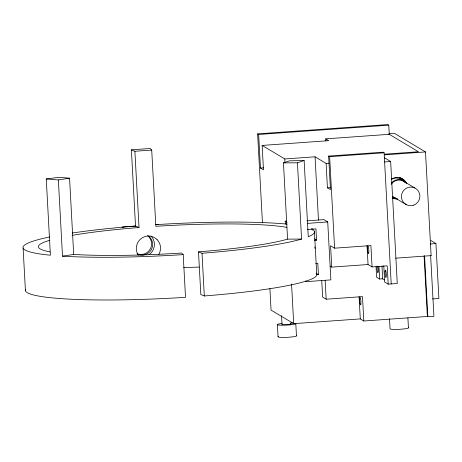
<?xml version="1.0" encoding="UTF-8"?>
<svg xmlns="http://www.w3.org/2000/svg" width="462" height="462" viewBox="0 0 462 462"><rect width="100%" height="100%" fill="white"/><g stroke="black" fill="none" stroke-linecap="round" stroke-linejoin="round"><path stroke-width="0.69" d="M311.348 228.782A145.946 15.76 -3.1 0 1 308.269 236.775L304.135 160.528L297.441 162.82L283.454 162.884L287.583 239.131A130.579 14.103 -3.1 0 1 198.504 251.836L200.814 294.537L204.32 295.969A145.946 15.76 -3.1 0 0 316.095 273.054M283.454 162.884L289.443 160.834L304.135 160.528M58.368 179.92L69.56 178.182L73.689 254.429L62.497 256.167L58.368 179.92L46.264 178.973L50.393 255.22A145.946 15.76 -3.1 0 1 49.526 236.983M46.264 178.973L58.726 177.339L69.56 178.182M131.393 149.838L134.892 151.27L139.022 227.518L135.522 226.091L131.393 149.838L150.196 148.493L151.715 150.069L155.844 226.316A130.579 14.103 -3.1 0 1 286.873 227.373M134.892 151.27L151.715 150.069M262.456 222.967L257.634 133.87L387.768 124.561L388.773 125.167L389.27 134.315L325.716 138.86L325.831 141.014M257.634 133.87L258.639 134.471L388.773 125.167M388.935 133.668L394.317 133.281L425.496 151.934L431.115 255.636L395.651 258.171M258.639 134.471L260.452 168.024L263.473 169.825L262.15 145.426L328.73 140.667L325.716 138.86M262.15 145.426L284.783 158.968L315.049 156.803L326.114 163.421L328.961 163.219M326.114 163.421L327.431 187.82L330.451 189.628L328.632 156.081L383.108 152.183L384.113 152.783L391.216 283.934M328.632 156.081L329.637 156.682L384.113 152.783M384.396 154.204L418.439 151.767L388.883 134.084M384.361 154.88L425.496 151.934M260.452 168.024L263.317 167.816M384.609 161.931L390.661 161.504L397.274 283.501L388.19 284.147L384.673 282.039L383.795 265.852M327.431 187.82L330.284 187.618M135.58 226.028L122.049 226.992L123.25 227.714M155.521 224.601L158.368 224.393M285.354 224.058L285.198 221.188L286.411 221.102M306.808 220.871L323.902 219.646L327.725 221.933L330.861 279.885L306.653 281.612L305.555 280.96M307.784 223.36L327.725 221.933M307.403 229.51L315.95 228.898L316.557 240.182L314.495 240.332M372.066 266.932L368.047 264.524L331.728 267.123L330.573 245.772L334.598 248.181L370.911 245.582L372.066 266.932L387.202 265.846L388.19 284.147M430.186 243.988L435.926 243.578L438.9 298.475L432.444 298.937M315.748 263.513L317.816 263.363L318.428 274.647L317.001 274.751M376.051 266.672L376.622 277.229L379.643 279.031L382.669 278.817L381.982 266.147M321.748 280.555L322.643 297.101L326.166 299.209L362.485 296.61L363.802 321.009L427.362 316.464L424.087 256.012M269.906 288.594L271.073 310.123L293.705 323.666L360.285 318.901L363.802 321.009M287.583 239.131L301.571 239.068L297.441 162.82M198.504 251.836L202.004 253.268A145.946 15.76 -3.1 0 0 301.571 239.068M384.211 157.64L390.661 161.504M403.124 180.988L414.841 187.999M394.767 197.759L406.485 204.77M430.896 240.569L435.926 243.578M431.115 255.636L430.613 255.33L433.916 316.331L427.864 316.765L424.561 255.763M382.086 278.471L384.523 279.926M285.198 221.188L287.029 222.286M314.374 238.877L316.557 240.182M330.116 266.158L331.728 267.123M316.239 273.342L318.428 274.647M157.045 239.593L156.462 239.045A12.301 12.127 -52.7 0 0 148.458 236.03L147.667 236.059A12.301 12.006 -64 0 0 139.888 239.68L139.351 240.275A12.26 11.787 -70.8 0 0 138.248 255.157M25.41 289.674A145.946 15.76 -3.1 0 0 185.51 297.314L183.2 254.614L181.682 253.037A130.579 14.103 -3.1 0 1 73.689 254.429M407.888 317.873L408.431 327.922M389.501 318.664L390.043 328.713A9.252 0.999 -3.1 0 0 399.549 329.302A9.252 0.999 -3.1 0 0 408.35 327.662M378.956 266.366L379.643 279.031M367.007 245.31L368.047 264.524M359.078 296.656L360.285 318.901M329.637 156.682L334.598 248.181M325.156 280.55L326.166 299.209M315.049 156.803L318.474 220.12M314.414 231.347L316.73 274.047M314.847 246.968L314.928 248.4M312.243 228.73L312.318 230.14M295.801 323.729L296.46 335.932M284.783 158.968L284.979 162.566M291.557 284.061L293.705 323.666M281.554 315.708L282.016 324.324M277.396 324.52L278.06 336.723M202.004 253.268L204.32 295.969M23.112 248.007L25.422 290.708M290.153 323.619A4.608 0.497 -3.1 0 1 287.352 324.578A4.608 0.497 -3.1 0 1 282.288 324.18M295.016 323.261A9.257 0.999 -3.1 0 1 290.667 324.809A9.257 0.999 -3.1 0 1 278.419 325.029A9.257 0.999 -3.1 0 1 282.057 323.498M290.586 323.007A9.257 0.999 -3.1 0 1 293.203 323.071M296.379 335.672A9.257 0.999 -3.1 0 1 286.365 337.37A9.257 0.999 -3.1 0 1 278.603 336.434M377.922 266.649A3.684 0.578 85.9 0 1 378.205 271.823A3.684 0.578 85.9 0 1 377.35 271.315A3.684 0.578 85.9 0 1 377.073 266.135M183.72 267.642A130.579 14.103 -3.1 0 1 199.162 267.082M50.052 251.877A130.579 14.103 -3.1 0 1 49.942 240.223M72.06 235.383A130.579 14.103 -3.1 0 1 139.022 227.518M150.976 235.961A12.289 12.064 -59.1 0 1 148.931 254.787M157.045 239.587A12.255 12.162 -32.4 0 1 158.83 254.36M183.2 254.614A145.946 15.76 -3.1 0 1 62.497 256.167M72.234 233.021A145.946 15.76 -3.1 0 1 135.522 226.091M155.682 224.659A145.946 15.76 -3.1 0 1 287.133 224.134M147.615 235.643A10.534 10.343 -59.1 0 1 137.116 253.702M148.175 235.909A10.534 10.343 -59.1 0 1 151.253 249.85A10.534 10.343 -59.1 0 1 137.607 254.083M397.043 198.527A9.373 9.2 -59.1 0 1 392.775 196.419M391.314 184.234A9.373 9.2 -59.1 0 1 405.116 182.328M391.354 179.279A9.754 9.575 -59.1 0 1 402.5 180.324M391.528 182.86A9.754 9.575 -59.1 0 1 406.393 183.275M396.714 198.752A9.754 9.575 -59.1 0 1 392.273 196.558M391.256 179.343A10.817 10.62 -59.1 0 1 406.704 183.449M397.667 198.995A10.817 10.62 -59.1 0 1 392.261 197.938M399.618 177.448A10.817 10.62 -59.1 0 1 405.7 182.842M395.963 198.423A10.817 10.62 -59.1 0 1 392.538 197.869M367.602 247.73A3.684 0.578 85.9 0 0 368.422 253.534A3.684 0.578 85.9 0 0 368.647 248.36A3.684 0.578 85.9 0 0 367.602 247.73M359.679 299.064A3.684 0.578 85.9 0 0 360.499 304.868A3.684 0.578 85.9 0 0 360.724 299.688A3.684 0.578 85.9 0 0 359.679 299.064M385.065 271.65A3.684 0.578 85.9 0 0 385.886 277.454A3.684 0.578 85.9 0 0 386.111 272.28A3.684 0.578 85.9 0 0 385.065 271.65M413.542 205.197A9.373 9.2 -59.1 0 0 416.834 189.339A9.373 9.2 -59.1 0 0 401.617 194.612A9.373 9.2 -59.1 0 0 413.542 205.197"/></g></svg>
